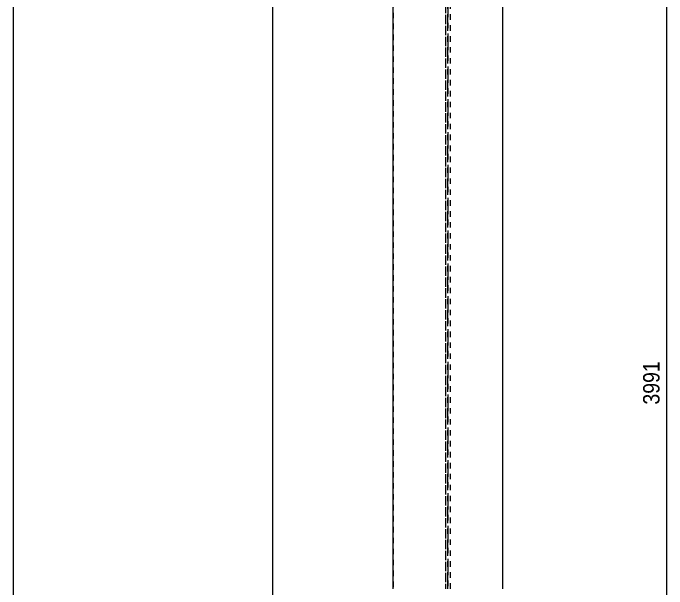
# Model space of a CAD drawing. Header units: millimetres. Extents: x 2 to 579, y 1 to 825.
# Drawn here: x 5 to 124.5, y 507.7 to 613 of the extents above; entities that cross this region are included whole.
import ezdxf

# ---------------------------------------------------------------- set-up
doc = ezdxf.new("R2010")
doc.units = ezdxf.units.MM
for name, pattern in [('XKITLINE00', [0]), ('XKITLINE01', [4, 1, -1, 1, -1]), ('XKITLINE03', [6, 3, -1, 1, -1])]:
    doc.linetypes.add(name, pattern=pattern)
for name, color, linetype, lineweight in [('Dimensions', 7, 'Continuous', 0), ('DrawingSheet', 5, 'Continuous', 0), ('Part', 2, 'Continuous', 0)]:
    doc.layers.add(name, color=color, linetype=linetype, lineweight=lineweight)
doc.styles.add('ARIAL', font='ARIAL.TTF')

# ---------------------------------------------------------------- blocks, each defined once
blk = doc.blocks.new('*A24')
at = {"layer": 'Part', "color": 7, "linetype": 'XKITLINE01', "lineweight": 0}
for p, q in [((74.45, 713.09), (74.45, 507.79)), ((84, 711.99), (84, 507.79)), ((84.9, 507.79), (84.9, 711.99)), ((94.45, 507.79), (94.45, 713.09))]:
    blk.add_line(p, q, dxfattribs=at)
at = {"layer": 'Part', "color": 7, "linetype": 'XKITLINE03', "lineweight": 0}
blk.add_line((84.45, 507.79), (84.45, 705.36), dxfattribs=at)
blk = doc.blocks.new('*A28')
at = {"layer": 'Part', "color": 7, "linetype": 'XKITLINE01', "lineweight": 0}
for p, q in [((84, 676.7), (84, 507.79)), ((84.9, 507.79), (84.9, 676.7))]:
    blk.add_line(p, q, dxfattribs=at)
at = {"layer": 'Part', "color": 7, "linetype": 'XKITLINE03', "lineweight": 0}
blk.add_line((84.45, 675.26), (84.45, 507.79), dxfattribs=at)
at = {"layer": 'Part', "color": 2, "linetype": 'XKITLINE00', "lineweight": 0}
for p, q in [((74.45, 507.79), (74.45, 638.44)), ((94.45, 507.79), (94.45, 638.44))]:
    blk.add_line(p, q, dxfattribs=at)
blk = doc.blocks.new('*A51')
at = {"layer": 'DrawingSheet', "color": 5, "linetype": 'XKITLINE00', "lineweight": 0}
blk.add_line((5, 825), (5, 5), dxfattribs=at)
blk = doc.blocks.new('*A101')
at = {"layer": 'Dimensions', "color": 7, "linetype": 'XKITLINE00', "lineweight": 0}
blk.add_line((124.45, 378.69), (124.45, 713.09), dxfattribs=at)
at = {"layer": 'Dimensions', "color": 3, "style": 'ARIAL', "width": 0.85}
blk.add_text('3991', height=3, rotation=90.0002, dxfattribs=at).set_placement((123.1, 541.44))
blk = doc.blocks.new('*A103')
at = {"layer": 'Dimensions', "color": 7, "linetype": 'XKITLINE00', "lineweight": 0}
blk.add_line((52.45, 341.3), (52.45, 646.08), dxfattribs=at)

msp = doc.modelspace()

# ---------------------------------------------------------------- block references
at = {"lineweight": 0}
for name in ['*A51', '*A101', '*A28', '*A103']:
    msp.add_blockref(name, (0, 0), dxfattribs=at)
at = {"layer": 'Part', "lineweight": 0}
msp.add_blockref('*A24', (0, 0), dxfattribs=at)

doc.saveas('drawing.dxf')
